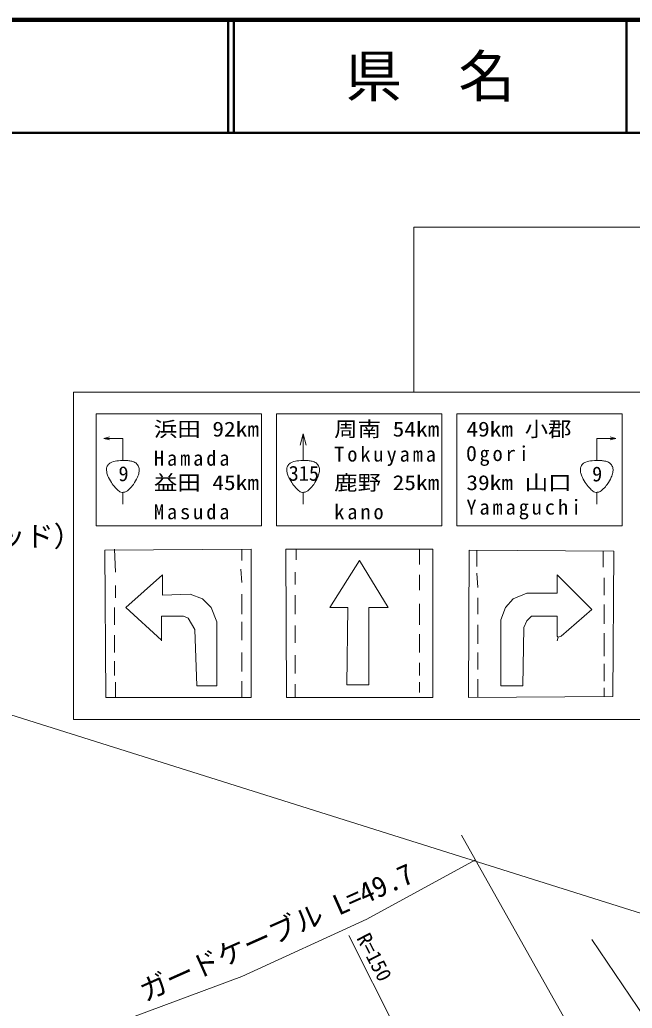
# Model space of a CAD drawing. Units: millimetres, scale not verified. Extents: x 40000 to 680000, y 20000 to 380000.
# Drawn here: x 279292 to 333517, y 292494 to 380000 of the extents above; entities that cross this region are included whole.
import ezdxf
from ezdxf.enums import TextEntityAlignment as Align

# ---------------------------------------------------------------- set-up
doc = ezdxf.new("R2010")
doc.units = ezdxf.units.MM
doc.header["$LTSCALE"] = 1000
for name, color, linetype, lineweight in [('M-BGD', 7, 'Continuous', 13), ('M-STR-HTXT', 7, 'Continuous', 13), ('M-STR-STRC', 7, 'Continuous', 13), ('M-TTL', 2, 'Continuous', 140), ('M-TTL-LINE', 7, 'Continuous', 50)]:
    doc.layers.add(name, color=color, linetype=linetype, lineweight=lineweight)
doc.layers.add('M-TTL-TXT', color=7, linetype='Continuous')
doc.styles.add('ＭＳ ゴシック', font='')
doc.styles.get('ＭＳ ゴシック').set_extended_font_data('MS Gothic')

msp = doc.modelspace()

# ---------------------------------------------------------------- linework, layer by layer
at = {"layer": 'M-BGD'}
for p, q in [((308425, 298930), (324342, 267349)), ((336873, 288347), (329930, 298591))]:
    msp.add_line(p, q, dxfattribs=at)
at = {"layer": 'M-STR-HTXT'}
for p, q in [((318415, 307820), (334575, 279030)), ((319639, 305640), (310033, 300369)), ((310033, 300369), (298942, 295289)), ((298942, 295289), (283363, 289532))]:
    msp.add_line(p, q, dxfattribs=at)
at = {"layer": 'M-STR-STRC'}
for p, q in [((314184, 347021), (314184, 361645)), ((314184, 361645), (343129, 361645)), ((284041, 318064), (284041, 347021)), ((284041, 347021), (350758, 347021)), ((300708, 345116), (286055, 345116)), ((286055, 345116), (286055, 335210)), ((300708, 345116), (300708, 335210)), ((316670, 345116), (302018, 345116)), ((302018, 345116), (302018, 335210)), ((316670, 345116), (316670, 335210)), ((332629, 345116), (317976, 345116)), ((317976, 345116), (317976, 335210)), ((332629, 345116), (332629, 335210)), ((286725, 342933), (287225, 343067)), ((304382, 343354), (304114, 342354)), ((304382, 340976), (304382, 343354)), ((304382, 343354), (304650, 342354)), ((332065, 342933), (331565, 343067)), ((288420, 342933), (286725, 342933)), ((286725, 342933), (287225, 342799)), ((288420, 340976), (288420, 342933)), ((330370, 340976), (330370, 342933)), ((332065, 342933), (330370, 342933)), ((332065, 342933), (331565, 342799)), ((288420, 337103), (288420, 338164)), ((304382, 337103), (304382, 338164)), ((330370, 337103), (330370, 338164)), ((300708, 335210), (286055, 335210)), ((316670, 335210), (302018, 335210)), ((332629, 335210), (317976, 335210)), ((299789, 333135), (286835, 333051)), ((286835, 333051), (286919, 320012)), ((287681, 333135), (287766, 331103)), ((298942, 333135), (298942, 332119)), ((299789, 320012), (299789, 333135)), ((302921, 320012), (302837, 333135)), ((302837, 333135), (315875, 333135)), ((303768, 333135), (303768, 332204)), ((314690, 333135), (314690, 331781)), ((315875, 333135), (315875, 320012)), ((319093, 333051), (319008, 320012)), ((331877, 332966), (319093, 333051)), ((319770, 333051), (319770, 331611)), ((330946, 332972), (330946, 331527)), ((331793, 320097), (331877, 332966)), ((306731, 327971), (309356, 332119)), ((309356, 332119), (311896, 327971)), ((288697, 327971), (291915, 330849)), ((291915, 330849), (291915, 329071)), ((298857, 331357), (298942, 330172)), ((303683, 331103), (303683, 330003)), ((314690, 330849), (314690, 329495)), ((319770, 331019), (319855, 329749)), ((326882, 329241), (326882, 330849)), ((326882, 330849), (329930, 327801)), ((287766, 329918), (287766, 328817)), ((331031, 330595), (331031, 329071)), ((291915, 329071), (294370, 329156)), ((294370, 329156), (295471, 328733)), ((298942, 329156), (298942, 327378)), ((303683, 329071), (303683, 327378)), ((322987, 328733), (324173, 329241)), ((324173, 329241), (326882, 329241)), ((295471, 328733), (296233, 327971)), ((314690, 328309), (314690, 326447)), ((319855, 328817), (319855, 327378)), ((322310, 327971), (322987, 328733)), ((331031, 328225), (331031, 326531)), ((357169, 293671), (248492, 327933)), ((287681, 327971), (287681, 326447)), ((291830, 325092), (288697, 327971)), ((296233, 327971), (296741, 326701)), ((308340, 327971), (306731, 327971)), ((308255, 321113), (308340, 327971)), ((311896, 327971), (310203, 327971)), ((310203, 327971), (310203, 321113)), ((321887, 326870), (322310, 327971)), ((329930, 327801), (327221, 325431)), ((293777, 327209), (291830, 327209)), ((291830, 327209), (291830, 325007)), ((294201, 327039), (293777, 327209)), ((294793, 326023), (294201, 327039)), ((296741, 326701), (296741, 321028)), ((298942, 326701), (298942, 325092)), ((319855, 326447), (319855, 324753)), ((321887, 321028), (321887, 326870)), ((324173, 326785), (323919, 326193)), ((324596, 327209), (324173, 326785)), ((326882, 327209), (324596, 327209)), ((326882, 325431), (326882, 327209)), ((294963, 321028), (294793, 326023)), ((303683, 326362), (303683, 324838)), ((314690, 325600), (314690, 323991)), ((323919, 326193), (323834, 321028)), ((331031, 325685), (331031, 323653)), ((287681, 325515), (287681, 323991)), ((326967, 325346), (326882, 325431)), ((326967, 325346), (326882, 325007)), ((327221, 325431), (326967, 325346)), ((298942, 323991), (298942, 322298)), ((319855, 323991), (319855, 322467)), ((287681, 323229), (287681, 321959)), ((303683, 323737), (303683, 322129)), ((314690, 323060), (314690, 321959)), ((331031, 322975), (331031, 321451)), ((287766, 321367), (287766, 320012)), ((298942, 321451), (298942, 320012)), ((303683, 321197), (303683, 320012)), ((314690, 321367), (314690, 320435)), ((319855, 321621), (319855, 320012)), ((296741, 321028), (294963, 321028)), ((310203, 321113), (308255, 321113)), ((323834, 321028), (321887, 321028)), ((331031, 320859), (331031, 320092)), ((286919, 320012), (299789, 320012)), ((315875, 320012), (302921, 320012)), ((319008, 320012), (331793, 320097)), ((350758, 318064), (284041, 318064))]:
    msp.add_line(p, q, dxfattribs=at)
for points in [[(288029, 340968), (288316, 340999), (288479, 340990), (288767, 340976), (288907, 340969), (288987, 340967), (289124, 340936), (289271, 340903), (289359, 340886), (289489, 340809), (289593, 340748), (289649, 340701), (289719, 340603), (289801, 340488), (289836, 340409), (289862, 340270), (289887, 340132), (289871, 340050), (289846, 339913), (289815, 339746), (289780, 339655), (289711, 339500), (289597, 339243), (289516, 339104), (289354, 338873), (289234, 338703), (289160, 338609), (289005, 338469), (288865, 338342), (288783, 338264), (288608, 338191), (288559, 338171), (288527, 338170), (288474, 338167), (288387, 338163), (288333, 338154), (288251, 338183), (288113, 338232), (288053, 338301), (287942, 338397), (287828, 338497), (287776, 338566), (287680, 338683), (287527, 338870), (287439, 338975), (287315, 339183), (287187, 339398), (287113, 339523), (287038, 339762), (286997, 339891), (286988, 339968), (286982, 340103), (286978, 340218), (286968, 340288), (287006, 340396), (287050, 340523), (287101, 340588), (287196, 340682), (287283, 340767), (287346, 340803), (287458, 340849), (287669, 340934), (287803, 340943), (288029, 340968)], [(303992, 340968), (304278, 340999), (304442, 340990), (304729, 340976), (304870, 340969), (304950, 340967), (305086, 340936), (305234, 340903), (305321, 340886), (305451, 340809), (305555, 340748), (305611, 340701), (305681, 340603), (305764, 340488), (305799, 340409), (305824, 340270), (305849, 340132), (305833, 340050), (305808, 339913), (305778, 339746), (305742, 339655), (305673, 339500), (305559, 339243), (305479, 339104), (305316, 338873), (305196, 338703), (305122, 338609), (304967, 338469), (304827, 338342), (304746, 338264), (304571, 338191), (304521, 338171), (304489, 338170), (304436, 338167), (304349, 338163), (304296, 338154), (304214, 338183), (304075, 338232), (304015, 338301), (303905, 338397), (303790, 338497), (303739, 338566), (303643, 338683), (303490, 338870), (303402, 338975), (303278, 339183), (303149, 339398), (303075, 339523), (303000, 339762), (302960, 339891), (302950, 339968), (302945, 340103), (302940, 340218), (302931, 340288), (302968, 340396), (303012, 340523), (303063, 340588), (303159, 340682), (303245, 340767), (303308, 340803), (303421, 340849), (303632, 340934), (303765, 340943), (303992, 340968)], [(329979, 340968), (330266, 340999), (330429, 340990), (330717, 340976), (330857, 340969), (330937, 340967), (331074, 340936), (331221, 340903), (331309, 340886), (331439, 340809), (331543, 340748), (331599, 340701), (331669, 340603), (331752, 340488), (331786, 340409), (331812, 340270), (331837, 340132), (331821, 340050), (331796, 339913), (331766, 339746), (331730, 339655), (331661, 339500), (331547, 339243), (331467, 339104), (331304, 338873), (331184, 338703), (331110, 338609), (330955, 338469), (330815, 338342), (330733, 338264), (330558, 338191), (330509, 338171), (330477, 338170), (330424, 338167), (330337, 338163), (330284, 338154), (330201, 338183), (330063, 338232), (330003, 338301), (329892, 338397), (329778, 338497), (329726, 338566), (329630, 338683), (329477, 338870), (329389, 338975), (329265, 339183), (329137, 339398), (329063, 339523), (328988, 339762), (328947, 339891), (328938, 339968), (328932, 340103), (328928, 340218), (328918, 340288), (328956, 340396), (329000, 340523), (329051, 340588), (329146, 340682), (329233, 340767), (329296, 340803), (329408, 340849), (329619, 340934), (329753, 340943), (329979, 340968)]]:
    msp.add_open_spline(points, degree=3, knots=[0, 0, 0, 0, 1, 1, 1, 2, 2, 2, 3, 3, 3, 4, 4, 4, 5, 5, 5, 6, 6, 6, 7, 7, 7, 8, 8, 8, 9, 9, 9, 10, 10, 10, 11, 11, 11, 12, 12, 12, 13, 13, 13, 14, 14, 14, 15, 15, 15, 16, 16, 16, 17, 17, 17, 18, 18, 18, 19, 19, 19, 20, 20, 20, 21, 21, 21, 21], dxfattribs=at)
at = {"layer": 'M-TTL'}
msp.add_line((680000, 380000), (40000, 380000), dxfattribs=at)
at = {"layer": 'M-TTL-LINE'}
for p, q in [((297750, 380000), (297750, 370000)), ((298250, 380000), (298250, 370000)), ((333000, 380000), (333000, 370000)), ((40000, 370000), (680000, 370000))]:
    msp.add_line(p, q, dxfattribs=at)

# ---------------------------------------------------------------- texts
at = {"layer": 'M-STR-HTXT', "style": 'ＭＳ ゴシック'}
for s, height, rotation, p in [('ガードケーブル L=49.7', 1833, 23.975, (290617, 292551)), ('R=150', 1320, 297.216, (308721, 298530))]:
    msp.add_text(s, height=height, rotation=rotation, dxfattribs=at).set_placement(p, align=Align.BOTTOM_LEFT)
at = {"layer": 'M-STR-STRC', "style": 'ＭＳ ゴシック', "width": 1.15}
for s, p in [('浜田 92km', (291169, 342707)), ('周南 54km', (307132, 342707)), ('49km 小郡', (318834, 342707)), ('益田 45km', (291169, 337968)), ('鹿野 25km', (307132, 337968)), ('39km 山口', (318834, 337968))]:
    msp.add_text(s, height=1320, dxfattribs=at).set_placement(p, align=Align.BOTTOM_LEFT)
at = {"layer": 'M-STR-STRC', "style": 'ＭＳ ゴシック'}
for s, height, p in [('9', 1320, (288030, 338756)), ('315', 1320, (303095, 338797)), ('9', 1320, (329963, 338733)), ('（オーバーヘッド）', 1833, (262294, 332811))]:
    msp.add_text(s, height=height, dxfattribs=at).set_placement(p, align=Align.BOTTOM_LEFT)
at = {"layer": 'M-STR-STRC', "char_height": 1320, "attachment_point": 7, "style": 'ＭＳ ゴシック'}
for s, insert in [('\\T1.29;Tokuyama', (307132, 340500)), ('\\T1.29;Ogori', (318834, 340500)), ('\\T1.29;Hamada', (291169, 340500)), ('\\T1.29;Masuda', (291169, 335760)), ('\\T1.29;kano', (307132, 335760)), ('\\T1.29;Yamaguchi', (318834, 335760))]:
    msp.add_mtext(s, dxfattribs=dict(at, insert=insert))
at = {"layer": 'M-TTL-TXT', "style": 'ＭＳ ゴシック'}
msp.add_text('県\u3000名', height=3666, dxfattribs=at).set_placement((315625, 375000), align=Align.MIDDLE_CENTER)

doc.saveas('drawing.dxf')
